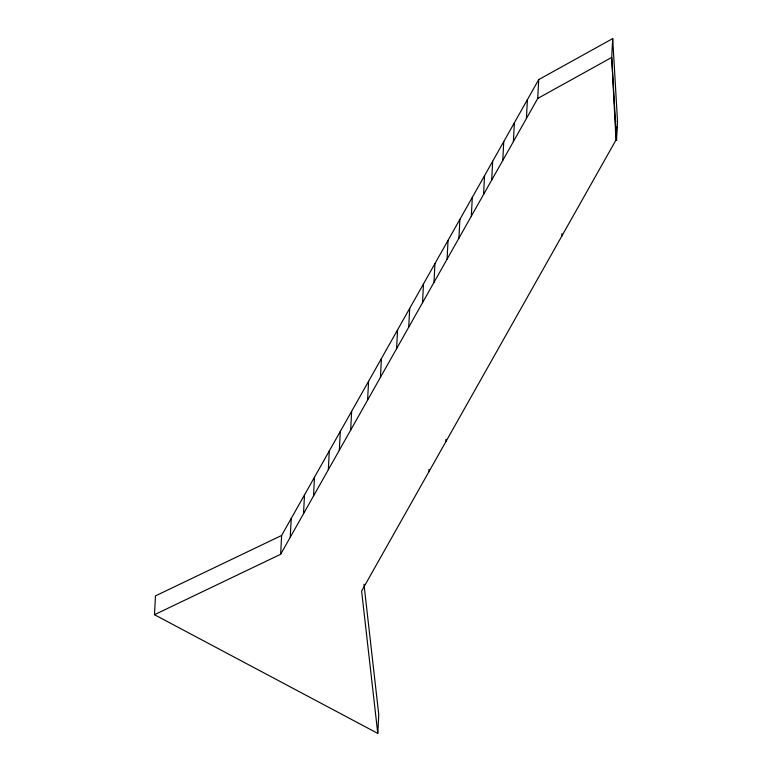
<?xml version="1.0" encoding="UTF-8"?>
<svg xmlns="http://www.w3.org/2000/svg" width="772" height="772" viewBox="0 0 772 772"><rect width="100%" height="100%" fill="white"/><g stroke="black" fill="none" stroke-linecap="round" stroke-linejoin="round"><path stroke-width="1.16" d="M363.959 584.192L378.762 714.573L377.778 733.4L154.477 614.705L155.462 595.878L281.626 535.459L538.711 79.612L612.698 38.6L617.523 121.513L616.538 140.34L615.979 140.041L611.713 57.427L612.698 38.6M154.477 614.705L280.641 554.286L281.626 535.459M290.233 537.273L291.227 518.446M303.521 513.708L304.515 494.881M313.509 496.01L314.493 477.183M328.332 469.723L329.316 450.896M339.323 450.23L340.317 431.403M350.652 430.158L351.636 411.331M367.597 400.108L368.582 381.281M380.422 377.354L381.416 358.526M396.586 348.703L397.57 329.876M408.716 327.183L409.71 308.356M422.516 302.73L423.5 283.903M433.97 282.417L434.954 263.59M428.904 471.75L429.029 469.395M447.065 259.199L448.05 240.372M445.849 441.7L445.975 439.345M458.915 238.181L459.9 219.354M471.325 216.189L472.31 197.362M483.562 194.486L484.546 175.649M491.687 180.079L492.671 161.251M502.765 160.431L503.759 141.594M513.39 141.594L514.374 122.767M526.417 118.502L527.401 99.675M280.641 554.286L537.727 98.449L538.711 79.612M561.813 236.078L561.939 233.723M616.288 134.154L616.654 127.1M615.979 140.041L361.614 591.062L377.778 733.4M537.727 98.449L611.713 57.427L616.538 140.34M616.963 121.214L617.523 121.513"/></g></svg>
